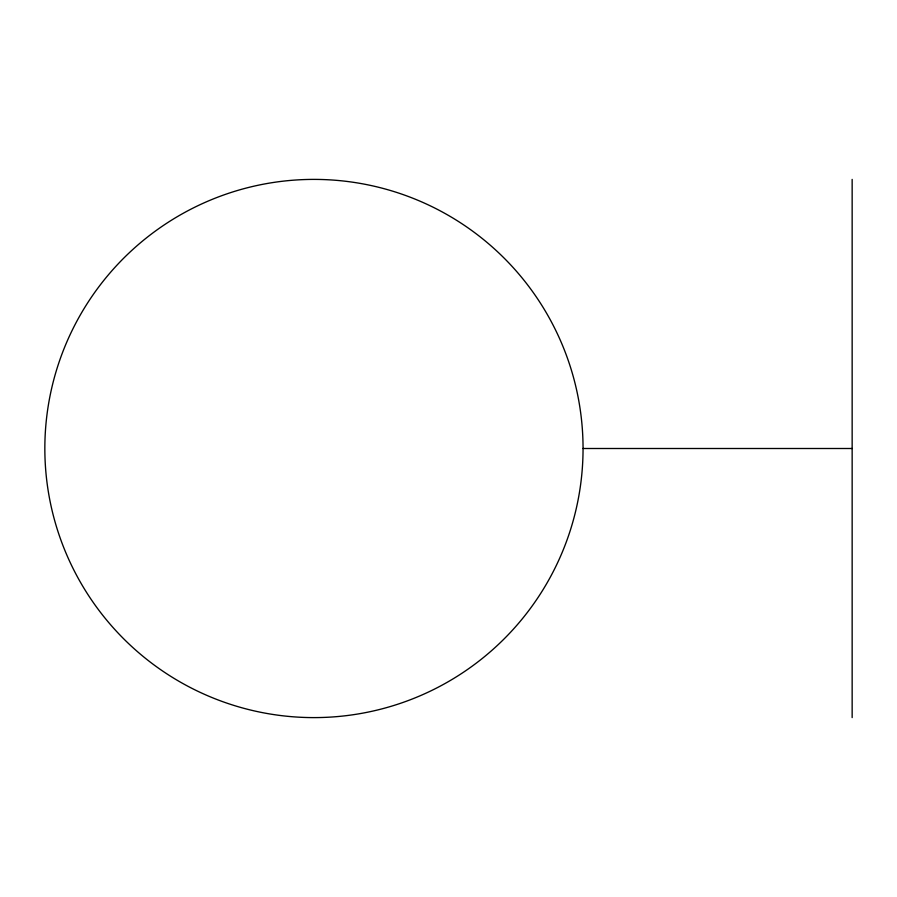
<?xml version="1.0" encoding="UTF-8"?>
<svg xmlns="http://www.w3.org/2000/svg" width="897" height="897" viewBox="0 0 897 897"><rect width="100%" height="100%" fill="white"/><g stroke="black" fill="none" stroke-linecap="round" stroke-linejoin="round"><path stroke-width="1.35" d="M583.05 448.5A269.1 269.1 0 0 0 179.4 215.448A269.1 269.1 0 0 0 179.4 681.552A269.1 269.1 0 0 0 583.05 448.5L852.15 448.5M852.15 179.4L852.15 717.6"/></g></svg>
